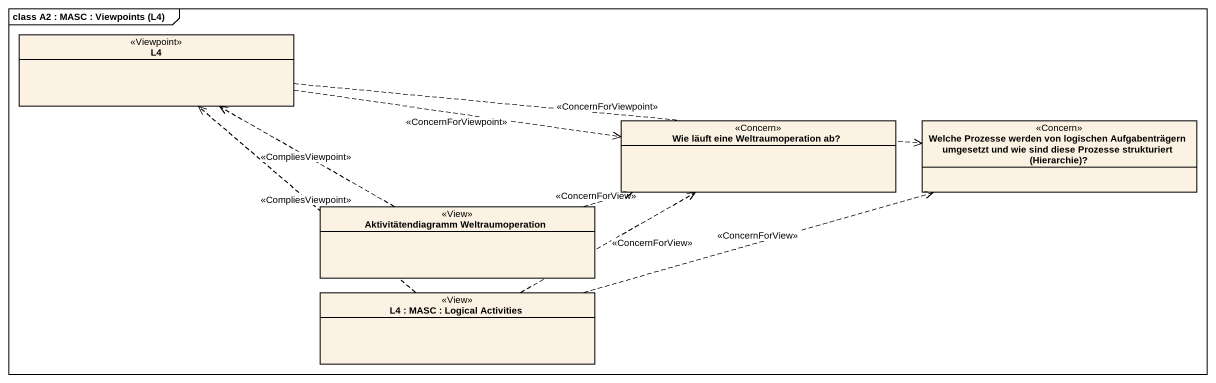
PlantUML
@startuml
mainframe class A2 : MASC : Viewpoints (L4)
hide circle
hide empty members
class L4 <<Viewpoint>>
class "Wie läuft eine Weltraumoperation ab?" as Wie_läuft_eine <<Concern>>
class "Welche Prozesse werden von logischen Aufgabenträgern umgesetzt und wie sind diese Prozesse strukturiert (Hierarchie)?" as Welche_Prozesse_werden_von <<Concern>>
class "Aktivitätendiagramm Weltraumoperation" as Aktivitätendiagramm <<View>>
class "L4 : MASC : Logical Activities" as L4_MASC_Logical_Activities <<View>>
L4 .right.> Wie_läuft_eine : <<ConcernForViewpoint>>
L4 .right.> Welche_Prozesse_werden_von : <<ConcernForViewpoint>>
Aktivitätendiagramm .left.> L4 : <<CompliesViewpoint>>
Aktivitätendiagramm .right.> Wie_läuft_eine : <<ConcernForView>>
L4_MASC_Logical_Activities .up.> L4 : <<CompliesViewpoint>>
L4_MASC_Logical_Activities .right.> Wie_läuft_eine : <<ConcernForView>>
L4_MASC_Logical_Activities .right.> Welche_Prozesse_werden_von : <<ConcernForView>>
@enduml
